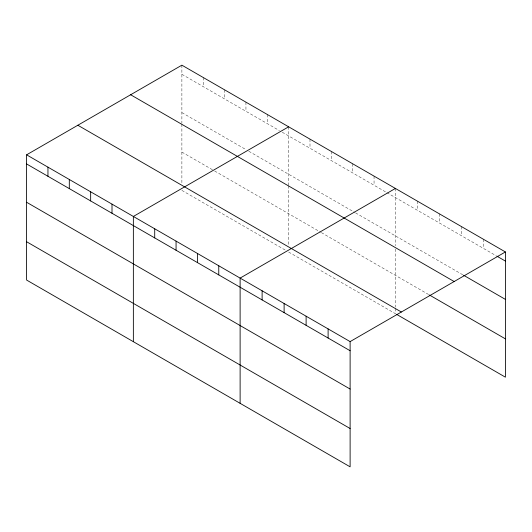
<?xml version="1.0" encoding="UTF-8"?>
<svg xmlns="http://www.w3.org/2000/svg" width="532" height="532" viewBox="0 0 532 532"><rect width="100%" height="100%" fill="white"/><g stroke="black" fill="none" stroke-linecap="round" stroke-linejoin="round"><path stroke-width="0.4" stroke-dasharray="2.66 2" d="M181.884 74.3L279.393 130.593M282.239 132.235L386.152 192.232M386.864 192.644L496.176 255.752M181.884 112.611L245.944 149.592M248.79 151.241L354.837 212.468M355.549 212.873L462.82 274.811M181.884 152.085L213.917 170.579M214.629 170.985L320.676 232.211M321.388 232.624L428.759 294.615M181.884 190.396L285.797 250.392M288.643 252.035L395.402 313.674L395.402 307.968M483.402 239.247L483.402 248.378M461.404 226.546L461.404 235.676M439.405 213.844L439.405 222.975M417.407 201.143L417.407 210.273M395.402 188.441L395.402 245.757M395.402 249.043L395.402 307.15M374.056 176.112L374.056 185.249M352.703 163.79L352.703 172.92M331.35 151.46L331.35 160.591M309.996 139.131L309.996 148.262M288.643 126.809L288.643 184.943M288.643 185.761L288.643 245.511M267.297 114.48L267.297 123.61M245.944 102.151L245.944 111.281M224.59 89.822L224.59 98.952M203.237 77.499L203.237 86.63M181.884 65.17L181.884 123.304M181.884 124.122L181.884 183.879"/><path stroke-width="0.8" d="M350.116 389.045L350.116 341.604L26.6 154.825L26.6 280.051L350.116 466.83L350.116 389.045L26.6 202.266M396.825 314.492L505.4 377.175L505.4 251.949L181.884 65.17L26.6 154.825M288.643 126.809L133.359 216.458L133.359 341.69M395.402 188.441L240.118 278.096L240.118 403.329M350.116 341.604L505.4 251.949M496.881 256.165L505.4 261.079M463.532 275.217L505.4 299.39M130.639 94.756L454.155 281.534M429.47 295.027L505.4 338.864M77.845 125.239L401.361 312.018M26.6 163.956L350.116 350.734M26.6 241.741L350.116 428.519M328.111 328.902L328.111 338.033M306.113 316.201L306.113 325.331M284.115 303.499L284.115 312.63M262.116 290.798L262.116 299.928M218.765 265.767L218.765 274.898M197.412 253.445L197.412 262.575M176.065 241.116L176.065 250.246M154.712 228.787L154.712 237.917M112.006 204.135L112.006 213.266M90.653 191.806L90.653 200.936M69.306 179.477L69.306 188.607M47.953 167.148L47.953 176.278"/></g></svg>
